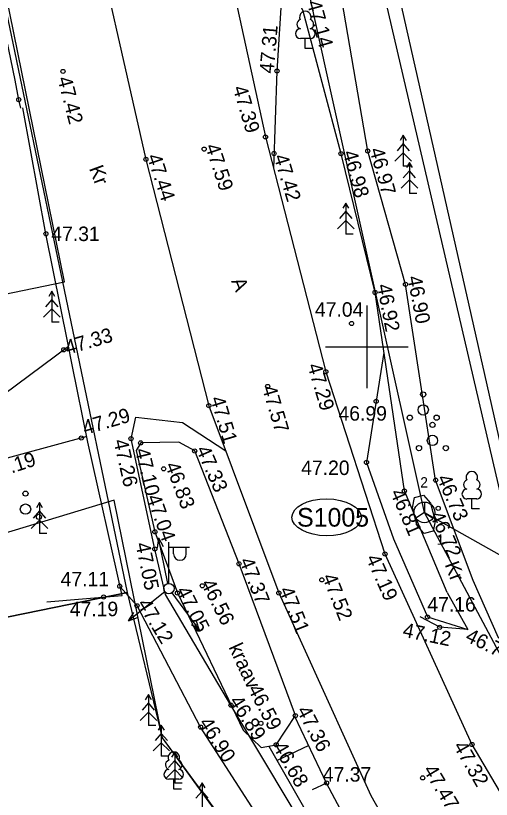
# Model space of a CAD drawing. Extents: x 641765 to 642950, y 6454656 to 6457092.
# Drawn here: x 642533.02 to 642556.02, y 6455978.13 to 6456016 of the extents above; entities that cross this region are included whole.
import ezdxf

# ---------------------------------------------------------------- set-up
doc = ezdxf.new("R2010")
doc.units = 0
for name, color, linetype in [('AED', 7, 'Continuous'), ('KAEVU_NR', 7, 'Continuous'), ('KORGUS', 7, 'Continuous'), ('MOOTPIIR', 7, 'Continuous'), ('MPOHULIIN', 7, 'Continuous'), ('PIIR', 7, 'Continuous'), ('POST', 7, 'Continuous'), ('PUU', 7, 'Continuous'), ('RELJEEF', 7, 'Continuous'), ('SIKAEV', 7, 'Continuous'), ('SITRASS', 7, 'Continuous'), ('TEE', 7, 'Continuous'), ('TORU_NR', 7, 'Continuous'), ('VEEKOGU', 7, 'Continuous'), ('VORK', 7, 'Continuous')]:
    doc.layers.add(name, color=color, linetype=linetype)

msp = doc.modelspace()

# ---------------------------------------------------------------- linework, layer by layer
at = {"layer": 'AED'}
for p, q in [((642538.167, 6455987.986), (642536.509, 6455995.387)), ((642534.524, 6455987.674), (642538.167, 6455987.986))]:
    msp.add_line(p, q, dxfattribs=at)
for points in [[(642533.266, 6456011.534), (642533.164, 6456011.938), (642532.992, 6456012.881), (642532.259, 6456016.393), (642532.19, 6456016.824)], [(642535.54, 6456000.186), (642534.478, 6456005.459), (642533.357, 6456011.553)], [(642536.509, 6455995.387), (642535.754, 6455999.128), (642535.54, 6456000.186)]]:
    msp.add_lwpolyline(points, dxfattribs=at)
at = {"layer": 'KAEVU_NR'}
msp.add_ellipse((642548.055, 6455991.759), major_axis=(1.678, -0.009), ratio=0.531431, dxfattribs=at)
at = {"layer": 'KORGUS'}
for centre in [(642535.304, 6456013.306), (642545.652, 6456013.326), (642533.164, 6456011.938), (642545.096, 6456010.141), (642542.132, 6456009.551), (642550.043, 6456009.459), (642545.513, 6456009.34), (642548.75, 6456009.329), (642539.314, 6456009.057), (642534.478, 6456005.459), (642551.87, 6456003.017), (642550.397, 6456002.626), (642549.26, 6456001.124), (642535.342, 6455999.855), (642548.014, 6455998.792), (642545.204, 6455998.083), (642550.451, 6455997.362), (642542.358, 6455997.152), (642536.188, 6455995.593), (642538.596, 6455995.559), (642539.062, 6455995.355), (642541.675, 6455994.966), (642549.982, 6455994.41), (642540.176, 6455994.101), (642553.324, 6455993.555), (642551.814, 6455993.033), (642553.45, 6455992.196), (642539.749, 6455991.056), (642539.745, 6455990.227), (642550.874, 6455989.988), (642543.818, 6455989.51), (642547.822, 6455988.735), (642538.049, 6455988.429), (642542.043, 6455988.45), (642537.267, 6455987.909), (642540.84, 6455988.102), (642545.741, 6455988.103), (642538.886, 6455987.486), (642552.931, 6455986.944), (642553.523, 6455986.443), (642543.429, 6455982.68), (642546.543, 6455982.176), (642541.958, 6455981.622), (642544.874, 6455981.806), (642545.616, 6455980.768), (642555.082, 6455980.783), (642552.701, 6455979.167), (642548.052, 6455978.92)]:
    msp.add_circle(centre, 0.1, dxfattribs=at)
at = {"layer": 'MOOTPIIR'}
for points in [[(642535.739, 6456086.928), (642557.657, 6455989.956), (642574.78, 6455997.331), (642578.885, 6455988.399), (642562.103, 6455980.855), (642589.34, 6455945.184)], [(642586.199, 6455926.173), (642573.07, 6455910.74), (642563.178, 6455903.323), (642551.844, 6455912.388), (642544.734, 6455920.321), (642556.982, 6455934.575), (642568.708, 6455945.894), (642555.193, 6455961.838), (642507.682, 6455942.232), (642503.713, 6455954.369), (642497.642, 6455969.424), (642512.118, 6455972.925), (642516.437, 6455957.637), (642548.189, 6455970.124), (642540.11, 6455981.1), (642537.787, 6455992.592), (642487.206, 6455977.289), (642483.767, 6455992.494), (642535.383, 6456003.14), (642525.567, 6456051.28)]]:
    msp.add_lwpolyline(points, dxfattribs=at)
at = {"layer": 'MPOHULIIN'}
for p, q in [((642539.918, 6455990.76), (642539.863, 6455990.288)), ((642539.918, 6455990.76), (642540.155, 6455990.348)), ((642540.376, 6455988.557), (642539.918, 6455990.76)), ((642540.231, 6455988.157), (642538.465, 6455986.763)), ((642540.427, 6455988.312), (642540.427, 6455988.312)), ((642540.427, 6455988.312), (642540.427, 6455988.312)), ((642540.427, 6455988.312), (642540.427, 6455988.312)), ((642540.575, 6455988.11), (642541.9, 6455986.292)), ((642538.465, 6455986.763), (642538.728, 6455987.159)), ((642538.465, 6455986.763), (642538.912, 6455986.925)), ((642541.9, 6455986.292), (642541.514, 6455986.57)), ((642541.9, 6455986.292), (642541.755, 6455986.745))]:
    msp.add_line(p, q, dxfattribs=at)
at = {"layer": 'PIIR'}
for points in [[(642588.32, 6456064.32), (642539.78, 6456064.45), (642557.18, 6455989.8), (642560.13, 6455982.83), (642577.22, 6455990.11), (642568.49, 6456012.14), (642584.9, 6456018.27), (642593.6, 6456065.05)], [(642538.42, 6455988.13), (642526.22, 6456046.64), (642473.72, 6456040.9), (642477.64, 6455975.71)], [(642522.48, 6455921.69), (642560.5, 6455954.95), (642550.86, 6455966.31), (642540.11, 6455981.1), (642538.42, 6455988.13), (642477.64, 6455975.71), (642488.91, 6455945.27), (642504.48, 6455905.95)]]:
    msp.add_lwpolyline(points, close=True, dxfattribs=at)
at = {"layer": 'POST'}
for p, q in [((642540.427, 6455988.562), (642540.427, 6455990.562)), ((642540.427, 6455990.312), (642541.427, 6455990.312)), ((642540.654, 6455989.991), (642540.654, 6455990.312)), ((642541.267, 6455989.991), (642541.267, 6455990.312)), ((642540.427, 6455988.312), (642540.427, 6455988.312))]:
    msp.add_line(p, q, dxfattribs=at)
msp.add_circle((642540.427, 6455988.312), 0.25, dxfattribs=at)
msp.add_arc((642540.96, 6455989.991), 0.306, 180, 0, dxfattribs=at)
at = {"layer": 'PUU'}
for p, q in [((642547.264, 6456014.894), (642546.784, 6456014.894)), ((642547.024, 6456014.419), (642547.024, 6456014.894)), ((642547.404, 6456014.419), (642547.024, 6456014.419)), ((642551.76, 6456010.223), (642551.61, 6456009.973)), ((642551.91, 6456009.973), (642551.76, 6456010.223)), ((642551.76, 6456010.223), (642551.76, 6456008.723)), ((642551.76, 6456009.823), (642551.46, 6456009.473)), ((642552.06, 6456009.473), (642551.76, 6456009.823)), ((642551.76, 6456009.373), (642551.36, 6456008.973)), ((642552.16, 6456008.973), (642551.76, 6456009.373)), ((642552.06, 6456008.909), (642551.91, 6456008.659)), ((642552.21, 6456008.659), (642552.06, 6456008.909)), ((642552.06, 6456008.909), (642552.06, 6456007.409)), ((642552.12, 6456008.723), (642551.76, 6456008.723)), ((642552.06, 6456008.509), (642551.76, 6456008.159)), ((642552.36, 6456008.159), (642552.06, 6456008.509)), ((642552.06, 6456008.059), (642551.66, 6456007.659)), ((642552.46, 6456007.659), (642552.06, 6456008.059)), ((642552.42, 6456007.409), (642552.06, 6456007.409)), ((642548.981, 6456006.945), (642548.831, 6456006.695)), ((642549.131, 6456006.695), (642548.981, 6456006.945)), ((642548.981, 6456006.945), (642548.981, 6456005.445)), ((642548.981, 6456006.545), (642548.681, 6456006.195)), ((642549.281, 6456006.195), (642548.981, 6456006.545)), ((642548.981, 6456006.095), (642548.581, 6456005.695)), ((642549.381, 6456005.695), (642548.981, 6456006.095)), ((642549.341, 6456005.445), (642548.981, 6456005.445)), ((642534.763, 6456002.684), (642534.613, 6456002.434)), ((642534.913, 6456002.434), (642534.763, 6456002.684)), ((642534.763, 6456002.684), (642534.763, 6456001.184)), ((642534.763, 6456002.284), (642534.463, 6456001.934)), ((642535.063, 6456001.934), (642534.763, 6456002.284)), ((642534.763, 6456001.834), (642534.363, 6456001.434)), ((642535.163, 6456001.434), (642534.763, 6456001.834)), ((642535.123, 6456001.184), (642534.763, 6456001.184)), ((642555.315, 6455992.645), (642554.835, 6455992.645)), ((642555.075, 6455992.17), (642555.075, 6455992.645)), ((642534.168, 6455992.473), (642534.018, 6455992.223)), ((642534.318, 6455992.223), (642534.168, 6455992.473)), ((642534.168, 6455992.473), (642534.168, 6455990.973)), ((642555.455, 6455992.17), (642555.075, 6455992.17)), ((642534.168, 6455992.073), (642533.868, 6455991.723)), ((642534.468, 6455991.723), (642534.168, 6455992.073)), ((642534.168, 6455991.623), (642533.768, 6455991.223)), ((642534.568, 6455991.223), (642534.168, 6455991.623)), ((642534.528, 6455990.973), (642534.168, 6455990.973)), ((642539.435, 6455983.196), (642539.285, 6455982.946)), ((642539.585, 6455982.946), (642539.435, 6455983.196)), ((642539.435, 6455983.196), (642539.435, 6455981.696)), ((642539.435, 6455982.796), (642539.135, 6455982.446)), ((642539.735, 6455982.446), (642539.435, 6455982.796)), ((642539.435, 6455982.346), (642539.035, 6455981.946)), ((642539.835, 6455981.946), (642539.435, 6455982.346)), ((642539.795, 6455981.696), (642539.435, 6455981.696)), ((642540.06, 6455981.718), (642539.91, 6455981.468)), ((642540.21, 6455981.468), (642540.06, 6455981.718)), ((642540.06, 6455981.718), (642540.06, 6455980.218)), ((642540.06, 6455981.318), (642539.76, 6455980.968)), ((642540.36, 6455980.968), (642540.06, 6455981.318)), ((642540.06, 6455980.868), (642539.66, 6455980.468)), ((642540.46, 6455980.468), (642540.06, 6455980.868)), ((642540.705, 6455980.415), (642540.555, 6455980.165)), ((642540.855, 6455980.165), (642540.705, 6455980.415)), ((642540.705, 6455980.415), (642540.705, 6455978.915)), ((642540.42, 6455980.218), (642540.06, 6455980.218)), ((642540.705, 6455980.015), (642540.405, 6455979.665)), ((642541.005, 6455979.665), (642540.705, 6455980.015)), ((642540.705, 6455979.565), (642540.305, 6455979.165)), ((642541.105, 6455979.165), (642540.705, 6455979.565)), ((642540.902, 6455979.101), (642540.422, 6455979.101)), ((642540.662, 6455978.626), (642540.662, 6455979.101)), ((642541.065, 6455978.915), (642540.705, 6455978.915)), ((642542.033, 6455978.932), (642541.883, 6455978.682)), ((642542.183, 6455978.682), (642542.033, 6455978.932)), ((642542.033, 6455978.932), (642542.033, 6455977.432)), ((642541.042, 6455978.626), (642540.662, 6455978.626)), ((642542.033, 6455978.532), (642541.733, 6455978.182)), ((642542.333, 6455978.182), (642542.033, 6455978.532))]:
    msp.add_line(p, q, dxfattribs=at)
for centre, radius in [((642552.725, 6455997.698), 0.125), ((642552.725, 6455996.948), 0.25), ((642552.075, 6455996.573), 0.125), ((642553.375, 6455996.573), 0.125), ((642553.171, 6455996.227), 0.125), ((642553.171, 6455995.477), 0.25), ((642552.521, 6455995.102), 0.125), ((642553.821, 6455995.102), 0.125), ((642533.491, 6455992.905), 0.125), ((642533.491, 6455992.155), 0.25), ((642534.141, 6455991.78), 0.125)]:
    msp.add_circle(centre, radius, dxfattribs=at)
for centre, radius, start, end in [((642547.024, 6456015.939), 0.277, 332.5799, 207.4201), ((642546.854, 6456015.592), 0.233, 109.0217, 253.1415), ((642547.194, 6456015.592), 0.233, 286.8508, 70.9859), ((642546.786, 6456015.132), 0.238, 90.0016, 269.3953), ((642547.261, 6456015.132), 0.238, 270.6047, 89.9984), ((642555.075, 6455993.69), 0.277, 332.5799, 207.4201), ((642554.905, 6455993.342), 0.233, 109.0217, 253.1415), ((642555.245, 6455993.342), 0.233, 286.8508, 70.9859), ((642554.837, 6455992.882), 0.238, 90.0016, 269.3953), ((642555.312, 6455992.882), 0.238, 270.6047, 89.9984), ((642540.662, 6455980.146), 0.277, 332.5799, 207.4201), ((642540.492, 6455979.798), 0.233, 109.0217, 253.1415), ((642540.832, 6455979.798), 0.233, 286.8508, 70.9859), ((642540.425, 6455979.338), 0.238, 90.0016, 269.3953), ((642540.9, 6455979.338), 0.238, 270.6047, 89.9984)]:
    msp.add_arc(centre, radius, start, end, dxfattribs=at)
at = {"layer": 'RELJEEF'}
for p, q in [((642547.193, 6455980.727), (642545.667, 6455980.001)), ((642548.052, 6455978.92), (642547.355, 6455978.589))]:
    msp.add_line(p, q, dxfattribs=at)
for points in [[(642550.826, 6455999.719), (642549.982, 6455994.41), (642551.291, 6455990.722), (642552.931, 6455986.944), (642554.885, 6455986.342)], [(642552.384, 6455968.888), (642551.881, 6455971.067), (642550.723, 6455973.891), (642548.052, 6455978.92), (642546.521, 6455982.141)], [(642545.265, 6455980.708), (642548.03, 6455975.848), (642550.733, 6455971.3), (642552.384, 6455968.888)]]:
    msp.add_lwpolyline(points, dxfattribs=at)
at = {"layer": 'SIKAEV'}
for p, q in [((642552.783, 6455992.499), (642552.783, 6455991.999)), ((642552.783, 6455991.999), (642552.368, 6455991.724)), ((642552.783, 6455991.999), (642553.198, 6455991.724))]:
    msp.add_line(p, q, dxfattribs=at)
msp.add_circle((642552.783, 6455991.999), 0.5, dxfattribs=at)
at = {"layer": 'SITRASS'}
for p, q in [((642565.49, 6455968.154), (642552.783, 6455991.999)), ((642552.793, 6455991.993), (642559.083, 6455988.448))]:
    msp.add_line(p, q, dxfattribs=at)
msp.add_lwpolyline([(642552.783, 6455991.999), (642548.05, 6456013.287), (642536.402, 6456066.003)], dxfattribs=at)
msp.add_lwpolyline([(642552.309, 6455992.71), (642552.744, 6455992.824), (642553.075, 6455992.445), (642553.303, 6455991.575), (642553.199, 6455991.082), (642552.764, 6455990.969), (642552.432, 6455991.347), (642552.205, 6455992.218)], close=True, dxfattribs=at)
at = {"layer": 'TEE'}
for points in [[(642501.568, 6456188.801), (642502.164, 6456187.414), (642505.834, 6456179.617), (642510.162, 6456170.445), (642513.668, 6456159.233), (642516.984, 6456145.102), (642518.971, 6456135.688), (642520.85, 6456126.434), (642523.478, 6456113.971), (642526.012, 6456101.535), (642528.677, 6456088.179), (642531.852, 6456073.645), (642534.378, 6456061.436), (642536.861, 6456048.636), (642539.365, 6456036.83), (642542.31, 6456022.93), (642545.096, 6456010.141), (642548.014, 6455998.792), (642550.874, 6455989.988), (642555.082, 6455980.783), (642560.158, 6455972.18), (642564.915, 6455964.952), (642572.598, 6455955.863)], [(642496.669, 6456186.313), (642497.913, 6456183.739), (642500.808, 6456177.46), (642504.703, 6456168.373), (642508.158, 6456157.763), (642511.307, 6456142.715), (642513.593, 6456134.328), (642515.517, 6456125.4), (642518.034, 6456113.175), (642520.813, 6456100.427), (642523.517, 6456087.062), (642526.369, 6456072.285), (642528.94, 6456060.511), (642531.59, 6456047.728), (642533.843, 6456035.627), (642536.329, 6456022.216), (642539.314, 6456009.057), (642542.358, 6455997.152), (642545.741, 6455988.103), (642550.199, 6455978.319)], [(642555.142, 6455988.705), (642553.324, 6455993.555), (642551.87, 6456003.017), (642550.043, 6456009.459), (642548.204, 6456020.18)], [(642553.889, 6455988.134), (642551.814, 6455993.033), (642550.397, 6456002.626), (642548.75, 6456009.329), (642546.924, 6456016.216), (642546.404, 6456017.327), (642545.883, 6456017.167), (642545.652, 6456013.326), (642545.487, 6456008.618)], [(642513.942, 6455990.401), (642521.512, 6455992.833), (642530.52, 6455996.29), (642535.572, 6456000.026)], [(642547.747, 6455975.475), (642543.429, 6455982.68), (642540.264, 6455988.03), (642539.745, 6455990.227), (642538.596, 6455995.559), (642538.831, 6455996.602), (642541.091, 6455996.346), (642543.173, 6455994.974)], [(642536.453, 6455995.665), (642531.643, 6455994.356), (642521.977, 6455990.804)], [(642575.729, 6455993.245), (642567.98, 6455989.303), (642560.853, 6455986.329), (642557.47, 6455985.4), (642556.371, 6455985.943), (642555.142, 6455988.705)], [(642549.797, 6455969.383), (642546.416, 6455974.694), (642541.958, 6455981.622), (642538.886, 6455987.486), (642538.075, 6455988.4)], [(642553.889, 6455988.134), (642554.885, 6455986.342), (642553.523, 6455986.443), (642552.583, 6455986.949)], [(642550.199, 6455978.319), (642555.509, 6455968.914), (642560.645, 6455961.829), (642568.453, 6455952.401), (642574.99, 6455944.992), (642583.722, 6455935.052), (642592.959, 6455924.864), (642603.129, 6455913.551), (642613.079, 6455903.031), (642624.578, 6455890.236), (642633.866, 6455880.094), (642643.988, 6455868.92), (642653.424, 6455858.275), (642663.961, 6455847.126), (642673.031, 6455836.562), (642682.616, 6455826.053), (642692.173, 6455815.521), (642701.995, 6455804.654), (642710.306, 6455795.175), (642719.76, 6455784.671), (642729.632, 6455773.817), (642738.811, 6455763.771), (642748.318, 6455753.544), (642756.233, 6455745.276)]]:
    msp.add_lwpolyline(points, dxfattribs=at)
at = {"layer": 'VEEKOGU'}
msp.add_lwpolyline([(642540.84, 6455988.102), (642544.025, 6455981.472), (642544.888, 6455980.643), (642545.616, 6455980.768), (642546.543, 6455982.176), (642543.818, 6455989.51), (642541.675, 6455994.966), (642540.91, 6455995.388), (642539.062, 6455995.355), (642538.837, 6455994.98), (642539.749, 6455991.056), (642540.451, 6455989.153), (642540.84, 6455988.102)], dxfattribs=at)
at = {"layer": 'VORK'}
for p, q in [((642550, 6456002), (642550, 6455998)), ((642548, 6456000), (642552, 6456000))]:
    msp.add_line(p, q, dxfattribs=at)

# ---------------------------------------------------------------- texts
at = {"layer": 'KAEVU_NR'}
msp.add_text('S1005', height=0.9, dxfattribs=at).set_placement((642546.626, 6455991.309))
at = {"layer": 'KORGUS'}
for s, rotation, p in [(' 47.14', 285.5868, (642547.017, 6456016.891)), (' 47.31', 85.295, (642545.478, 6456012.925)), (' 47.42', 284.4856, (642534.965, 6456013.219)), (' 47.39', 286.6541, (642543.432, 6456012.758)), (' 47.59', 288.0622, (642542.094, 6456009.939)), (' 46.97', 285.4797, (642550.054, 6456009.775)), (' 47.44', 288.0622, (642539.276, 6456009.445)), (' 47.42', 286.6541, (642545.415, 6456009.444)), (' 46.98', 285.4797, (642548.762, 6456009.644)), (' 46.90', 280.7796, (642551.908, 6456003.622)), (' 46.92', 280.7796, (642550.434, 6456003.232)), (' 47.33', 16.3742, (642535.27, 6455999.535)), (' 47.29', 286.495, (642547.042, 6455999.345)), (' 47.57', 286.495, (642544.847, 6455998.277)), (' 47.51', 286.495, (642542.348, 6455997.751)), (' 47.29', 16.3742, (642536.118, 6455995.66)), (' 47.26', 282.8597, (642537.683, 6455995.711)), (' 47.19', 18.0706, (642531.579, 6455993.471)), (' 47.10', 283.3848, (642538.721, 6455995.274)), (' 47.33', 293.6749, (642541.621, 6455995.281)), (' 46.83', 290.6358, (642540.142, 6455994.529)), (' 46.73', 293.353, (642553.269, 6455993.895)), (' 46.81', 293.353, (642551.014, 6455993.195)), (' 47.04', 289.4007, (642539.251, 6455992.978)), (' 46.72', 293.353, (642552.934, 6455992.111)), (' 47.05', 281.6476, (642538.756, 6455990.732)), (' 47.19', 293.7872, (642549.836, 6455990.033)), (' 47.37', 291.4062, (642543.731, 6455989.905)), (' 47.52', 291.4062, (642547.736, 6455989.13)), (' 46.56', 296.6218, (642541.845, 6455988.799)), (' 47.05', 296.6218, (642540.642, 6455988.451)), (' 47.51', 291.4062, (642545.654, 6455988.498)), (' 47.12', 301.301, (642538.738, 6455987.799)), (' 47.12', 348.3339, (642551.441, 6455986.049)), (' 46.79', 333.7277, (642554.479, 6455985.921)), (' 46.59', 297.4922, (642544.103, 6455983.701)), (' 46.89', 302.3993, (642543.183, 6455983.1)), (' 47.36', 297.4922, (642546.472, 6455982.661)), (' 46.90', 302.3993, (642541.712, 6455982.042)), (' 47.32', 299.7787, (642554.035, 6455980.932)), (' 46.68', 300.1657, (642545.304, 6455980.894)), (' 47.47', 300.7349, (642552.571, 6455979.78))]:
    msp.add_text(s, height=0.7, rotation=rotation, dxfattribs=at).set_placement(p)
for s, p in [(' 47.31', (642534.478, 6456005.109)), (' 47.04', (642547.229, 6456001.453)), (' 46.99', (642548.367, 6455996.43)), (' 47.20', (642546.562, 6455993.803)), (' 47.11', (642534.93, 6455988.424)), (' 47.19', (642535.371, 6455986.982)), (' 47.16', (642552.666, 6455987.206)), (' 47.37', (642547.609, 6455978.987))]:
    msp.add_text(s, height=0.7, dxfattribs=at).set_placement(p)
at = {"layer": 'TEE'}
for s, rotation, p in [('Kr', 290.4415, (642536.557, 6456008.622)), ('A', 292.2498, (642543.429, 6456003.181)), ('Kr', 290.4415, (642553.759, 6455989.481))]:
    msp.add_text(s, height=0.7, rotation=rotation, dxfattribs=at).set_placement(p)
at = {"layer": 'TORU_NR'}
for s, p in [('2', (642552.581, 6455993.198)), ('1', (642553.375, 6455990.439))]:
    msp.add_text(s, height=0.5, dxfattribs=at).set_placement(p)
at = {"layer": 'VEEKOGU'}
msp.add_text('kraav', height=0.7, rotation=294.7213, dxfattribs=at).set_placement((642543.299, 6455985.483))

doc.saveas('drawing.dxf')
